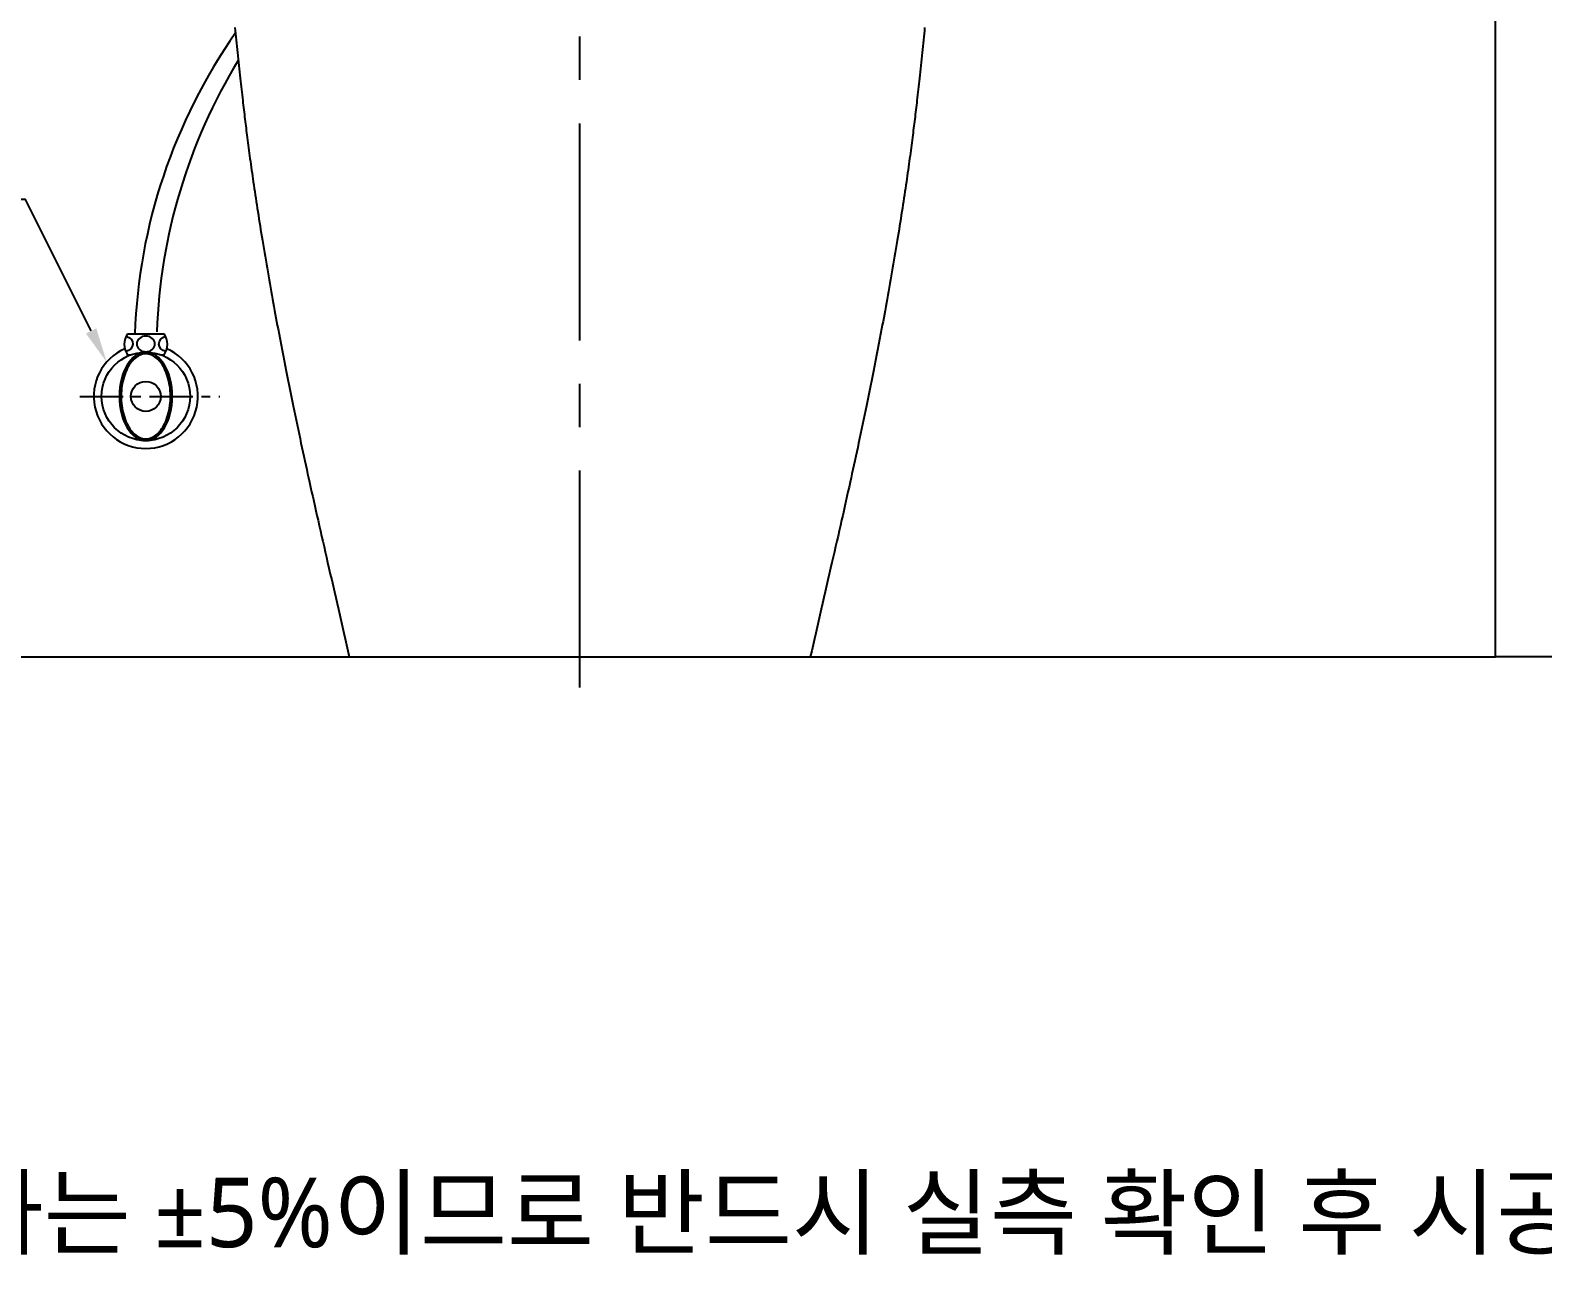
# Model space of a CAD drawing. Extents: x 2897 to 9100, y -47 to 2481.
# Drawn here: x 7549 to 8420, y -47 to 662 of the extents above; entities that cross this region are included whole.
import ezdxf

# ---------------------------------------------------------------- set-up
doc = ezdxf.new("R2010")
doc.units = 0
doc.header["$LTSCALE"] = 20
doc.header["$MEASUREMENT"] = 0
doc.linetypes.add('CENTER', pattern=[2, 1.25, -0.25, 0.25, -0.25])
doc.layers.get('0').update_dxf_attribs({"linetype": 'CONTINUOUS'})
for name, color, linetype in [('1', 7, 'CONTINUOUS'), ('3', 3, 'CONTINUOUS'), ('4', 4, 'CONTINUOUS'), ('6', 6, 'CONTINUOUS')]:
    doc.layers.add(name, color=color, linetype=linetype)
doc.styles.add('GHS', font='romans', dxfattribs={"bigfont": 'ghs'})

msp = doc.modelspace()

# ---------------------------------------------------------------- linework, layer by layer
at = {"color": 1, "linetype": 'CENTER', "ltscale": 5}
msp.add_line((7865.22, 283.05), (7865.22, 871.69), dxfattribs=at)
msp.add_line((7732.44, 300.77), (7998, 300.77))
at = {"layer": '1', "color": 0, "linetype": 'Continuous'}
for points in [[(7666.58, 663.28), (7667.03, 658.44), (7667.99, 648.64), (7669.49, 634.61), (7670.94, 621.74), (7672.25, 610.75), (7673.61, 599.83), (7675.23, 587.63), (7677.16, 574.01), (7679.43, 558.89), (7682.06, 542.31), (7685.01, 524.75), (7688.13, 507.04), (7691.79, 487.2), (7695.94, 465.72), (7700.57, 442.88), (7705.11, 421.43), (7709.66, 400.63), (7714.59, 378.62), (7720.14, 354.26), (7726.18, 328.05), (7730.34, 309.91), (7732.44, 300.77)], [(8063.85, 663.28), (8063.4, 658.44), (8062.45, 648.64), (8060.95, 634.61), (8059.49, 621.74), (8058.19, 610.75), (8056.83, 599.83), (8055.21, 587.63), (8053.28, 574.01), (8051.01, 558.89), (8048.37, 542.31), (8045.42, 524.75), (8042.3, 507.04), (8038.65, 487.2), (8034.5, 465.72), (8029.86, 442.88), (8025.33, 421.43), (8020.77, 400.63), (8015.85, 378.62), (8010.3, 354.26), (8004.26, 328.05), (8000.09, 309.91), (7998, 300.77)]]:
    msp.add_open_spline(points, degree=3, knots=[0, 0, 0, 0, 0.043796, 0.089159, 0.128972, 0.163359, 0.195878, 0.230002, 0.266455, 0.305966, 0.348927, 0.395357, 0.441835, 0.486173, 0.549423, 0.609525, 0.666606, 0.721667, 0.782133, 0.849632, 0.924298, 1, 1, 1, 1], dxfattribs=at)
at = {"layer": '3', "color": 7}
msp.add_lwpolyline([(6465.22, 2225.81), (6465.22, 2481.18), (9100.36, 2481.18), (9100.36, 300.77), (8392.72, 300.77)], dxfattribs=at)
at = {"layer": '3', "extrusion": (0, 0, -1)}
msp.add_lwpolyline([(-7583.73, 488.46), (-7545.99, 564.16), (-7394.98, 564.16)], dxfattribs=at)
msp.add_solid([(-7580.75, 486.97), (-7592.66, 470.56), (-7586.71, 489.95)], dxfattribs=at)
at = {"layer": '4'}
for p, q in [((7604.72, 486.79), (7608.87, 486.79)), ((7608.87, 486.79), (7625.72, 486.79)), ((7604.72, 474.03), (7604.72, 474.79)), ((7604.72, 474.79), (7606.6, 474.79)), ((7605.97, 474.55), (7605.97, 474.79)), ((7623.83, 474.79), (7625.72, 474.79)), ((7624.47, 474.55), (7624.47, 474.79)), ((7625.72, 474.03), (7625.72, 474.79))]:
    msp.add_line(p, q, dxfattribs=at)
at = {"layer": '4', "color": 1, "linetype": 'CENTER'}
msp.add_line((7577.25, 450.79), (7657.82, 450.79), dxfattribs=at)
at = {"layer": '4'}
for radius in [25.5, 8.62]:
    msp.add_circle((7615.22, 450.79), radius, dxfattribs=at)
for centre, radius, start, end in [((7930.57, 475.52), 321.9, 145.00238, 177.99342), ((7943.27, 476.76), 321.9, 148.62033, 177.99342), ((7612.72, 480.79), 10, 143.1301, 216.8699), ((7617.72, 480.79), 10, 323.1301, 36.8699), ((7615.22, 450.79), 30, 113.91725, 66.08275)]:
    msp.add_arc(centre, radius, start, end, dxfattribs=at)
at = {"layer": '4', "extrusion": (0, 0, -1)}
for centre, start_param, end_param in [((7602.53, 481.02), 1.824119, 4.49897), ((7627.99, 481.02), 4.942097, 7.58465)]:
    msp.add_ellipse(centre, major_axis=(-5.23, 0), ratio=0.866391, start_param=start_param, end_param=end_param, dxfattribs=at)
for centre, major_axis, ratio in [((7615.22, 481.02), (-5.23, 0), 0.866391), ((7615.22, 450.79), (0, 25.5), 0.596529)]:
    msp.add_ellipse(centre, major_axis=major_axis, ratio=ratio, dxfattribs=at)
at = {"layer": '4'}
msp.add_open_spline([(7615.22, 475.29), (7617.3, 475.29), (7619.4, 474.48), (7623.29, 471.23), (7625.07, 468.79), (7627.79, 462.77), (7628.74, 459.19), (7629.59, 451.67), (7629.49, 447.74), (7628.26, 440.38), (7627.13, 436.96), (7624.12, 431.37), (7622.24, 429.22), (7618.24, 426.57), (7616.13, 426.07), (7611.97, 426.67), (7609.89, 427.8), (7606.14, 431.63), (7604.49, 434.33), (7602.08, 440.75), (7601.31, 444.46), (7600.85, 452.08), (7601.15, 455.98), (7602.76, 463.12), (7604.06, 466.36), (7607.33, 471.46), (7609.29, 473.32), (7612.61, 474.97), (7613.91, 475.29), (7615.22, 475.29)], degree=3, knots=[0, 0, 0, 0, 0.46111, 0.46111, 0.922219, 0.922219, 1.383329, 1.383329, 1.844439, 1.844439, 2.305549, 2.305549, 2.766658, 2.766658, 3.227768, 3.227768, 3.688878, 3.688878, 4.149988, 4.149988, 4.611097, 4.611097, 5.072207, 5.072207, 5.533317, 5.533317, 5.994427, 5.994427, 6.283185, 6.283185, 6.283185, 6.283185], dxfattribs=at)
at = {"layer": '6'}
msp.add_lwpolyline([(7630.35, 2225.81), (6465.22, 2225.81), (6465.22, 300.77), (8392.72, 300.77), (8392.72, 1325.77)], dxfattribs=at)

# ---------------------------------------------------------------- texts
at = {"layer": '3', "color": 1, "insert": (6452.36, 0.65), "char_height": 40, "attachment_point": 1, "style": 'GHS'}
msp.add_mtext_dynamic_manual_height_columns('{\\fNanumGothic|b0|i0|c129|p50;※주의: 비데 개폐높이 포함, 설치부위 도기허용차는 ±5%이므로 반드시 실측 확인 후 시공하십시오.}', width=2648.2618, gutter_width=13.51, heights=[0], dxfattribs=at)

doc.saveas('drawing.dxf')
